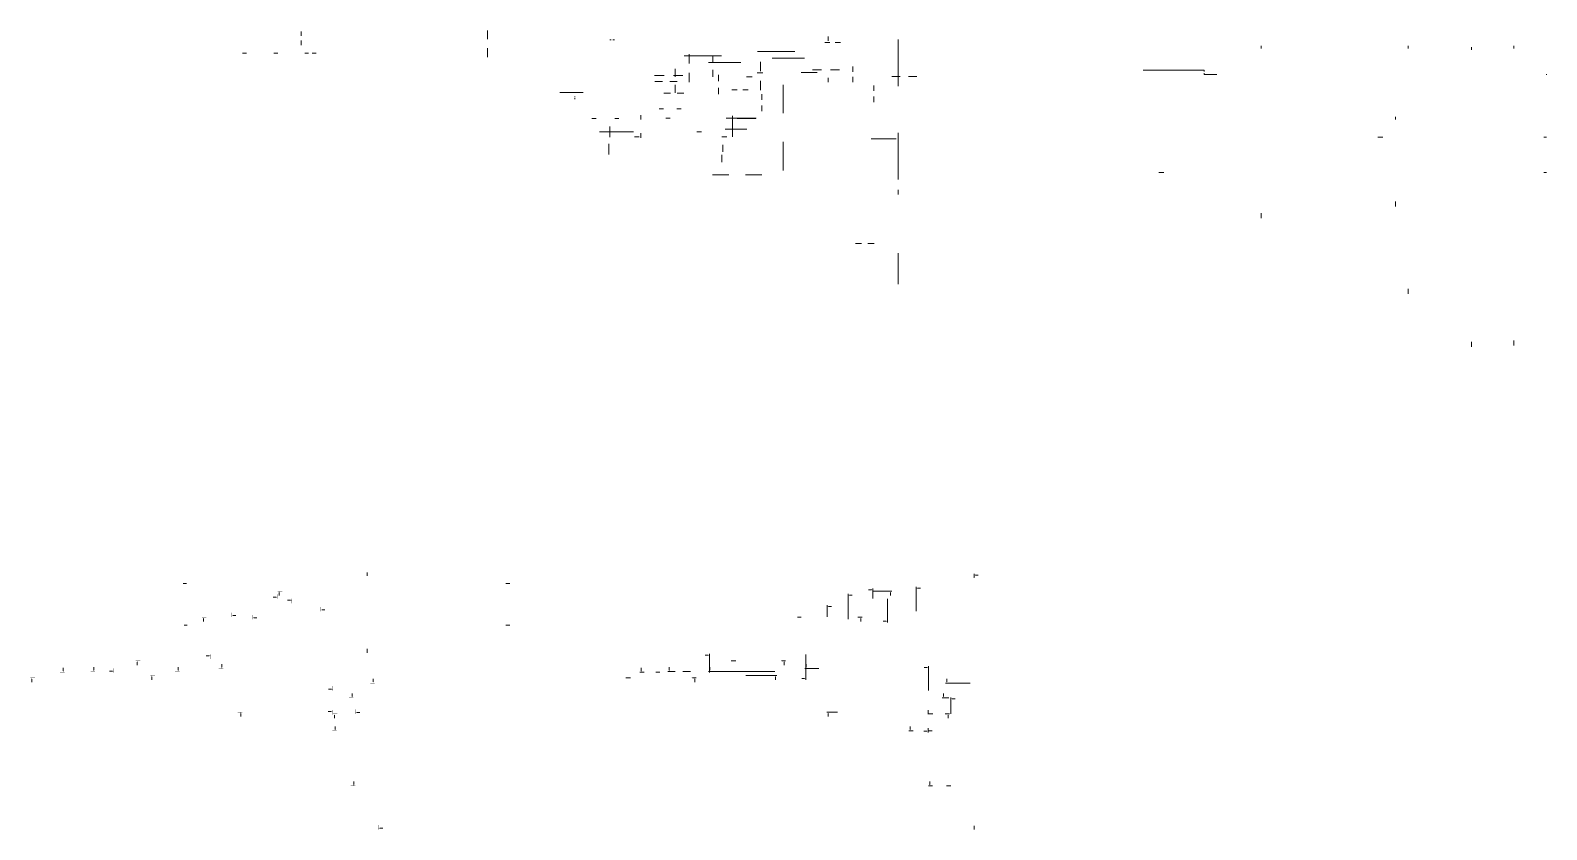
# Model space of a CAD drawing. Header units: millimetres. Extents: x -68946 to 690821, y -552984 to 293768.
# Drawn here: x 350573 to 690821, y -119997 to 59321 of the extents above; entities that cross this region are included whole.
import ezdxf

# ---------------------------------------------------------------- set-up
doc = ezdxf.new("R2010")
doc.units = ezdxf.units.MM
doc.linetypes.add('ADSK_Скрыто', pattern=[600, 300, -300])
doc.layers.add('G-____-____-SYMB', color=250, linetype='ADSK_Скрыто', lineweight=9)

# ---------------------------------------------------------------- blocks, each defined once
blk = doc.blocks.new('Разрез - Номер вида спереди_3_5 мм-32550530-АР1_Кладочный план 2 этажа С2и3')
at = {"layer": 'G-____-____-SYMB', "linetype": 'Continuous'}
for points in [[(9.8, 0.4), (9.8, -0.4), (-0.3, -0.4), (-0.3, 0.4)], [(2.2, -4.7), (3, 0), (3.8, -4.7)]]:
    blk.add_hatch(color=256, dxfattribs=at).paths.add_polyline_path(points)
at = {"layer": 'G-____-____-SYMB', "linetype": 'Continuous', "lineweight": 20}
blk.add_line((3, -3), (3, -9.7), dxfattribs=at)
blk = doc.blocks.new('Разрез - Номер вида сзади_3_5 мм-32550532-АР1_Кладочный план 2 этажа С2и3')
at = {"layer": 'G-____-____-SYMB', "linetype": 'Continuous'}
for points in [[(9.8, 0.4), (9.8, -0.4), (-0.3, -0.4), (-0.3, 0.4)], [(2.2, -4.7), (3, 0), (3.8, -4.7)]]:
    blk.add_hatch(color=256, dxfattribs=at).paths.add_polyline_path(points)
at = {"layer": 'G-____-____-SYMB', "linetype": 'Continuous', "lineweight": 20}
blk.add_line((3, -3), (3, -9.7), dxfattribs=at)

msp = doc.modelspace()

# ---------------------------------------------------------------- linework, layer by layer
at = {"layer": 'G-____-____-SYMB', "linetype": 'Continuous'}
for p, q in [((411369.6704, 59074.6812), (411369.6704, 58057.9553)), ((453165.7394, 57306.6033), (453165.7394, 59321.2026)), ((529569.3459, 56980.9897), (529569.3459, 57965.238)), ((411369.6704, 57041.2295), (411369.6704, 56024.5036)), ((453165.7394, 53277.4048), (453165.7394, 55292.004)), ((480583.4737, 57201.7765), (480938.4713, 57201.7765)), ((481293.469, 57201.7765), (481648.4666, 57201.7765)), ((513771.7937, 54557.7702), (522102.221, 54557.7702)), ((528839.1924, 56574.5768), (530003.8811, 56574.5768)), ((531168.5697, 56574.5768), (532333.2584, 56574.5768)), ((545333.0631, 57267.4578), (545333.0631, 46809.1763)), ((626779.3957, 55226.941), (626779.3957, 55811.8774)), ((659768.5904, 55226.941), (659768.5904, 55811.8774)), ((673942.8398, 54935.6028), (673942.8398, 55520.5392)), ((683479.3957, 55226.941), (683479.3957, 55811.8774)), ((398149.1336, 54212.578), (399086.0164, 54212.578)), ((405213.1226, 54212.578), (406117.1103, 54212.578)), ((412136.3738, 54189.008), (412988.279, 54189.008)), ((413840.1841, 54189.008), (414692.0892, 54189.008)), ((497306.7003, 53611.4336), (505637.1277, 53611.4336)), ((498444.7085, 51904.7089), (498444.7085, 54005.583)), ((502723.9644, 52105.0006), (509970.9229, 52105.0006)), ((503714.0945, 53637.0362), (503714.0945, 52058.5276)), ((514408.0445, 50132.9608), (514408.0445, 52247.6615)), ((517022.1202, 53051.3371), (524269.0787, 53051.3371)), ((535165.7438, 51188.7408), (535165.7438, 50021.5541)), ((490660.4634, 49176.5354), (492766.5751, 49176.5354)), ((490740.0864, 47875.9261), (492392.187, 47875.9261)), ((494044.2877, 47875.9261), (495696.3884, 47875.9261)), ((494872.6869, 49176.5354), (496978.7986, 49176.5354)), ((495247.0236, 50675.1592), (495247.0236, 48877.3686)), ((498444.7085, 47702.9606), (498444.7085, 49803.8347)), ((503714.0945, 50480.0189), (503714.0945, 48901.5103)), ((505012.3504, 47911.5565), (505012.3504, 49373.0473)), ((511256.4417, 48870.4954), (512548.6315, 48870.4954)), ((513645.06, 49816.8319), (514937.2498, 49816.8319)), ((514408.0445, 45903.5593), (514408.0445, 48018.26)), ((523555.8754, 49870.8939), (527142.826, 49870.8939)), ((526100.753, 50494.0377), (528112.1276, 50494.0377)), ((529569.3459, 47687.1807), (529569.3459, 48632.1434)), ((530123.5023, 50494.0377), (532134.8769, 50494.0377)), ((535165.7438, 48854.3674), (535165.7438, 47687.1807)), ((545751.5076, 48936.9532), (543863.1343, 48936.9532)), ((549528.2543, 48936.9532), (547639.881, 48936.9532)), ((600253.3878, 50374.2112), (608872.0481, 50374.2112)), ((608872.0481, 50374.2112), (613969.2507, 50374.2112)), ((613969.2507, 50374.2112), (613969.2507, 50055.7913)), ((613969.2507, 49737.3713), (613969.2507, 49418.9514)), ((613969.2507, 49418.9514), (616779.792, 49418.9514)), ((690673.0248, 49418.9514), (690820.7584, 49418.9514)), ((469384.6243, 45410.2104), (474649.425, 45410.2104)), ((472761.2699, 44497.5088), (472761.2699, 44298.1161)), ((492704.772, 45227.4045), (494212.8877, 45227.4045)), ((495247.0236, 47079.5781), (495247.0236, 45281.7875)), ((495721.0034, 45227.4045), (497229.1191, 45227.4045)), ((505012.3504, 44988.5751), (505012.3504, 46450.0658)), ((507984.0053, 45999.5798), (509213.1555, 45999.5798)), ((510442.3057, 45999.5798), (511671.4558, 45999.5798)), ((514744.5806, 45004.7606), (514744.5806, 43724.0611)), ((519504.097, 47118.3037), (519504.097, 40705.7693)), ((539837.2374, 45713.9948), (539837.2374, 46980.2604)), ((539837.2374, 43181.4637), (539837.2374, 44447.7293)), ((472761.2699, 44098.7234), (472761.2699, 43899.3307)), ((492673.3246, 41721.4434), (491681.8424, 41721.4434)), ((496612.5455, 41721.4434), (495621.0633, 41721.4434)), ((514744.5806, 42443.3617), (514744.5806, 41162.6622)), ((477546.0884, 39557.7793), (476592.491, 39557.7793)), ((480613.5446, 37736.3052), (480613.5446, 35332.4136)), ((482641.6902, 39557.7793), (481725.376, 39557.7793)), ((487544.1242, 39345.5431), (487544.1242, 40263.8262)), ((493191.2378, 39633.9695), (494164.6861, 39633.9695)), ((506712.652, 39633.9695), (513473.3591, 39633.9695)), ((508101.5274, 40119.3593), (508101.5274, 35393.7138)), ((509175.6689, 39570.8863), (513384.6318, 39570.8863)), ((656909.619, 39304.4112), (656909.619, 39889.3476)), ((485903.9338, 36585.8102), (478283.7056, 36585.8102)), ((486124.5184, 35437.2963), (487183.3504, 35437.2963)), ((487544.1242, 35174.7242), (487544.1242, 36238.8982)), ((501144.3904, 36585.8102), (500159.132, 36585.8102)), ((505750.678, 35437.2963), (506858.4164, 35437.2963)), ((506516.2357, 37133.5078), (511343.7432, 37133.5078)), ((519504.097, 34293.2348), (519504.097, 27880.7003)), ((544858.6893, 35017.2237), (539237.358, 35017.2237)), ((545333.0631, 36350.8948), (545333.0631, 25892.6132)), ((652952.6976, 35351.1456), (654079.422, 35351.1456)), ((690191.7092, 35351.1456), (690776.6456, 35351.1456)), ((480417.7832, 33874.8585), (480417.7832, 31470.9669)), ((505760.0588, 31389.7228), (505760.0588, 29775.5056)), ((505955.8201, 33671.8207), (505955.8201, 32057.6035)), ((603774.8455, 27418.9514), (604901.5699, 27418.9514)), ((690203.1899, 27418.9514), (690788.1263, 27418.9514)), ((503663.6996, 26892.0179), (507340.466, 26892.0179)), ((511017.2324, 26892.0179), (514693.9987, 26892.0179)), ((545333.0631, 23538.1226), (545333.0631, 22526.909)), ((656909.619, 19796.5521), (656909.619, 20923.2765)), ((626779.3957, 17159.424), (626779.3957, 18286.1484)), ((537107.6811, 11506.2697), (535702.5038, 11506.2697)), ((539918.0359, 11506.2697), (538512.8585, 11506.2697)), ((545333.0631, 9307.3345), (545333.0631, 2340.1297)), ((659768.5904, 183.9261), (659768.5904, 1310.6505)), ((673942.8398, -11655.4548), (673942.8398, -10528.7304)), ((683479.3957, -11364.1166), (683479.3957, -10237.3922)), ((426136.6525, -63017.4), (426136.6525, -62281.0478)), ((562321.669, -63434.052), (562321.669, -62572.1821)), ((385618.7657, -64759.7878), (384882.4135, -64759.7878)), ((458189.539, -64759.7878), (457252.5356, -64759.7878)), ((534048.2513, -72791.956), (534048.2513, -67108.8381)), ((539645.538, -68156.9277), (539645.538, -65861.29)), ((539745.648, -66511.4926), (543861.7132, -66511.4926)), ((549335.6021, -71013.6107), (549335.6021, -65515.7623)), ((529342.0619, -72283.9028), (529342.0619, -69633.5536)), ((542894.4022, -68206.014), (542894.4022, -73519.7115)), ((385792.7556, -74107.4559), (385056.4034, -74107.4559)), ((458189.539, -74107.4559), (457252.5356, -74107.4559)), ((522717.6557, -72323.3142), (523524.6376, -72323.3142)), ((536279.3089, -72323.3142), (537196.7399, -72323.3142)), ((426136.6525, -80330.0078), (426136.6525, -79393.0044)), ((502943.7359, -84765.0585), (502943.7359, -80570.1121)), ((524622.1534, -80697.2245), (524622.1534, -86370.7549)), ((488298.1418, -84672.7477), (487326.9825, -84672.7477)), ((491856.8913, -84672.7477), (490960.2985, -84672.7477)), ((495298.0734, -84546.093), (493592.8719, -84546.093)), ((498708.4764, -84546.093), (497003.2749, -84546.093)), ((517648.9183, -84519.9336), (502758.3616, -84519.9336)), ((507861.1534, -82090.2535), (508859.857, -82090.2535)), ((519210.6738, -82090.2535), (520009.7896, -82090.2535)), ((527467.0236, -83809.5612), (524395.2121, -83809.5612)), ((552100.299, -88769.6148), (552100.299, -83329.9806)), ((484224.1408, -85904.5968), (485216.486, -85904.5968)), ((499135.4853, -85904.5968), (499981.1113, -85904.5968)), ((511149.9034, -85441.2396), (518067.8069, -85441.2396)), ((561451.8747, -87114.0475), (555952.6057, -87114.0475)), ((556671.1225, -90415.0024), (555146.5086, -90415.0024)), ((557129.8025, -94009.872), (557129.8025, -90330.1823)), ((531721.0057, -93663.1338), (529275.8747, -93663.1338)), ((552003.9515, -93186.9492), (552003.9515, -94067.2646)), ((552111.5245, -94029.8189), (553049.7543, -94029.8189)), ((555885.233, -94029.8189), (556791.3061, -94029.8189)), ((548656.3227, -97814.947), (547723.1748, -97814.947)), ((552003.9515, -97262.4836), (552003.9515, -98175.4033)), ((552919.0327, -97814.947), (552018.4891, -97814.947)), ((553033.1397, -110171.6601), (552074.4844, -110171.6601)), ((557087.6606, -110171.6601), (556166.5002, -110171.6601)), ((562321.669, -119963.9913), (562321.669, -119159.8539))]:
    msp.add_line(p, q, dxfattribs=at)

# ---------------------------------------------------------------- block references
at = {"layer": 'G-____-____-SYMB', "linetype": 'Continuous', "lineweight": 40, "extrusion": (0, 0, -1), "xscale": 99.99999999999993, "yscale": 99.99999999999993, "zscale": 99.99999999999993}
for name, p, rotation in [('Разрез - Номер вида спереди_3_5 мм-32550530-АР1_Кладочный план 2 этажа С2и3', (-562321.669, -62572.1821), 270.0000000000002), ('Разрез - Номер вида сзади_3_5 мм-32550532-АР1_Кладочный план 2 этажа С2и3', (-406027.8838, -68156.9277), 90.00000000000001), ('Разрез - Номер вида спереди_3_5 мм-32550530-АР1_Кладочный план 2 этажа С2и3', (-534048.2513, -67108.8381), 270.0000000000002), ('Разрез - Номер вида спереди_3_5 мм-32550530-АР1_Кладочный план 2 этажа С2и3', (-549335.6021, -65515.7623), 270.0000000000002), ('Разрез - Номер вида спереди_3_5 мм-32550530-АР1_Кладочный план 2 этажа С2и3', (-529342.0619, -69633.5536), 270.0000000000002), ('Разрез - Номер вида спереди_3_5 мм-32550530-АР1_Кладочный план 2 этажа С2и3', (-542894.4022, -73519.7115), 90.00000000000053), ('Разрез - Номер вида сзади_3_5 мм-32550532-АР1_Кладочный план 2 этажа С2и3', (-369326.0818, -84765.0585), 90.00000000000001), ('Разрез - Номер вида спереди_3_5 мм-32550530-АР1_Кладочный план 2 этажа С2и3', (-487326.9825, -84672.7477), 180), ('Разрез - Номер вида спереди_3_5 мм-32550530-АР1_Кладочный план 2 этажа С2и3', (-493592.8719, -84546.093), 180), ('Разрез - Номер вида спереди_3_5 мм-32550530-АР1_Кладочный план 2 этажа С2и3', (-502758.3616, -84519.9336), 180), ('Разрез - Номер вида спереди_3_5 мм-32550530-АР1_Кладочный план 2 этажа С2и3', (-524395.2121, -83809.5612), 180), ('Разрез - Номер вида сзади_3_5 мм-32550532-АР1_Кладочный план 2 этажа С2и3', (-418482.6449, -88769.6148), 90.00000000000001), ('Разрез - Номер вида спереди_3_5 мм-32550530-АР1_Кладочный план 2 этажа С2и3', (-524622.1534, -86370.7549), 90.00000000000053), ('Разрез - Номер вида спереди_3_5 мм-32550530-АР1_Кладочный план 2 этажа С2и3', (-555952.6057, -87114.0475), 180), ('Разрез - Номер вида спереди_3_5 мм-32550530-АР1_Кладочный план 2 этажа С2и3', (-555146.5086, -90415.0024), 180), ('Разрез - Номер вида спереди_3_5 мм-32550530-АР1_Кладочный план 2 этажа С2и3', (-557129.8025, -90330.1823), 270.0000000000002), ('Разрез - Номер вида спереди_3_5 мм-32550530-АР1_Кладочный план 2 этажа С2и3', (-547723.1748, -97814.947), 180), ('Разрез - Номер вида спереди_3_5 мм-32550530-АР1_Кладочный план 2 этажа С2и3', (-552003.9515, -98175.4033), 90.00000000000053), ('Разрез - Номер вида спереди_3_5 мм-32550530-АР1_Кладочный план 2 этажа С2и3', (-552074.4844, -110171.6601), 180)]:
    msp.add_blockref(name, p, dxfattribs=dict(at, rotation=rotation))
at = {"layer": 'G-____-____-SYMB', "linetype": 'Continuous', "lineweight": 40, "xscale": 99.99999999999993, "yscale": 99.99999999999993, "zscale": 99.99999999999993}
for name, p in [('Разрез - Номер вида сзади_3_5 мм-32550532-АР1_Кладочный план 2 этажа С2и3', (406127.9939, -66511.4926)), ('Разрез - Номер вида сзади_3_5 мм-32550532-АР1_Кладочный план 2 этажа С2и3', (389100.0016, -72323.3142)), ('Разрез - Номер вида сзади_3_5 мм-32550532-АР1_Кладочный план 2 этажа С2и3', (374243.4992, -82090.2535)), ('Разрез - Номер вида сзади_3_5 мм-32550532-АР1_Кладочный план 2 этажа С2и3', (350606.4866, -85904.5968)), ('Разрез - Номер вида сзади_3_5 мм-32550532-АР1_Кладочный план 2 этажа С2и3', (377532.2492, -85441.2396)), ('Разрез - Номер вида сзади_3_5 мм-32550532-АР1_Кладочный план 2 этажа С2и3', (418493.8704, -94029.8189)), ('Разрез - Номер вида спереди_3_5 мм-32550530-АР1_Кладочный план 2 этажа С2и3', (529275.8747, -93663.1338))]:
    msp.add_blockref(name, p, dxfattribs=at)
for name, p, rotation in [('Разрез - Номер вида спереди_3_5 мм-32550530-АР1_Кладочный план 2 этажа С2и3', (539645.538, -65861.29), 269.9999999999998), ('Разрез - Номер вида сзади_3_5 мм-32550532-АР1_Кладочный план 2 этажа С2и3', (395724.4078, -72283.9028), 90), ('Разрез - Номер вида сзади_3_5 мм-32550532-АР1_Кладочный план 2 этажа С2и3', (409276.7481, -68206.014), 269.9999999999996), ('Разрез - Номер вида сзади_3_5 мм-32550532-АР1_Кладочный план 2 этажа С2и3', (415717.9479, -71013.6107), 90), ('Разрез - Номер вида сзади_3_5 мм-32550532-АР1_Кладочный план 2 этажа С2и3', (400430.5972, -72791.956), 90), ('Разрез - Номер вида сзади_3_5 мм-32550532-АР1_Кладочный план 2 этажа С2и3', (391004.4992, -80697.2245), 269.9999999999996), ('Разрез - Номер вида спереди_3_5 мм-32550530-АР1_Кладочный план 2 этажа С2и3', (502943.7359, -80570.1121), 269.9999999999998), ('Разрез - Номер вида сзади_3_5 мм-32550532-АР1_Кладочный план 2 этажа С2и3', (358239.2372, -84672.7477), 180), ('Разрез - Номер вида сзади_3_5 мм-32550532-АР1_Кладочный план 2 этажа С2и3', (365090.8223, -84546.093), 180), ('Разрез - Номер вида сзади_3_5 мм-32550532-АР1_Кладочный план 2 этажа С2и3', (384031.2641, -84519.9336), 180), ('Разрез - Номер вида сзади_3_5 мм-32550532-АР1_Кладочный план 2 этажа С2и3', (393849.3695, -83809.5612), 180), ('Разрез - Номер вида спереди_3_5 мм-32550530-АР1_Кладочный план 2 этажа С2и3', (552100.299, -83329.9806), 269.9999999999998), ('Разрез - Номер вида сзади_3_5 мм-32550532-АР1_Кладочный план 2 этажа С2и3', (427834.2206, -87114.0475), 180), ('Разрез - Номер вида сзади_3_5 мм-32550532-АР1_Кладочный план 2 этажа С2и3', (423053.4683, -90415.0024), 180), ('Разрез - Номер вида сзади_3_5 мм-32550532-АР1_Кладочный план 2 этажа С2и3', (418386.2974, -93186.9492), 269.9999999999996), ('Разрез - Номер вида сзади_3_5 мм-32550532-АР1_Кладочный план 2 этажа С2и3', (423512.1484, -94009.872), 90), ('Разрез - Номер вида сзади_3_5 мм-32550532-АР1_Кладочный план 2 этажа С2и3', (419301.3786, -97814.947), 180), ('Разрез - Номер вида сзади_3_5 мм-32550532-АР1_Кладочный план 2 этажа С2и3', (423470.0065, -110171.6601), 180), ('Разрез - Номер вида сзади_3_5 мм-32550532-АР1_Кладочный план 2 этажа С2и3', (428704.0149, -119963.9913), 90)]:
    msp.add_blockref(name, p, dxfattribs=dict(at, rotation=rotation))
at = {"layer": 'G-____-____-SYMB', "linetype": 'Continuous', "lineweight": 40, "extrusion": (0, 0, -1), "xscale": 99.99999999999993, "yscale": 99.99999999999993, "zscale": 99.99999999999993}
for name, p in [('Разрез - Номер вида спереди_3_5 мм-32550530-АР1_Кладочный план 2 этажа С2и3', (-543861.7132, -66511.4926)), ('Разрез - Номер вида спереди_3_5 мм-32550530-АР1_Кладочный план 2 этажа С2и3', (-537196.7399, -72323.3142)), ('Разрез - Номер вида спереди_3_5 мм-32550530-АР1_Кладочный план 2 этажа С2и3', (-520009.7896, -82090.2535)), ('Разрез - Номер вида спереди_3_5 мм-32550530-АР1_Кладочный план 2 этажа С2и3', (-499981.1113, -85904.5968)), ('Разрез - Номер вида спереди_3_5 мм-32550530-АР1_Кладочный план 2 этажа С2и3', (-518067.8069, -85441.2396)), ('Разрез - Номер вида сзади_3_5 мм-32550532-АР1_Кладочный план 2 этажа С2и3', (-398103.3516, -93663.1338)), ('Разрез - Номер вида спереди_3_5 мм-32550530-АР1_Кладочный план 2 этажа С2и3', (-556791.3061, -94029.8189))]:
    msp.add_blockref(name, p, dxfattribs=at)

doc.saveas('drawing.dxf')
